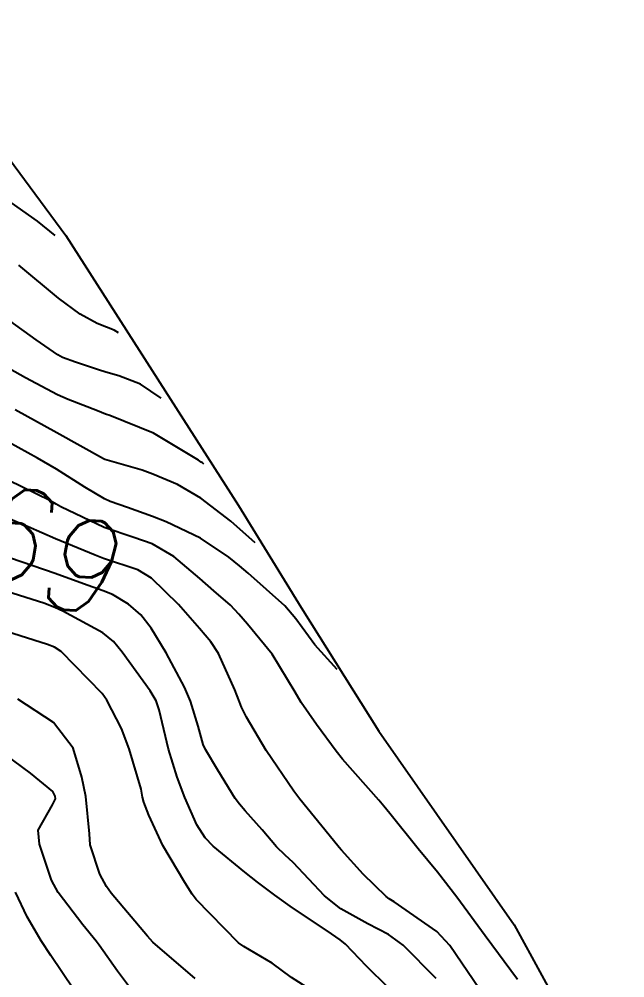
# Model space of a CAD drawing. Header units: metres. Extents: x 292545 to 299085, y 7450245 to 7463078.
# Drawn here: x 296776.93 to 296802.05, y 7454496.75 to 7454536.51 of the extents above; entities that cross this region are included whole.
import ezdxf
from ezdxf.enums import TextEntityAlignment as Align

# ---------------------------------------------------------------- set-up
doc = ezdxf.new("R2010")
doc.units = ezdxf.units.M
for name, color, linetype in [('Area', 45, 'Continuous'), ('Cotas', 45, 'Continuous'), ('Curvas de Nivel 1m', 11, 'Continuous'), ('Curvas de Nivel 5m', 15, 'Continuous')]:
    doc.layers.add(name, color=color, linetype=linetype)
doc.styles.add('Style-STANDARD', font='STANDARD.shx')

msp = doc.modelspace()

# ---------------------------------------------------------------- linework, layer by layer
at = {"layer": 'Area'}
msp.add_polyline3d([(296772.225, 7454536.508, 709.508), (296778.861, 7454527.541, 695.158), (296786.019, 7454516.335, 697.419), (296788.627, 7454512.106, 702.129), (296791.848, 7454506.976, 697.549), (296797.457, 7454498.947, 696.409), (296802.045, 7454490.551, 689.499)], dxfattribs=at)
at = {"layer": 'Curvas de Nivel 1m', "flags": 128}
for points, elevation in [([(296778.423, 7454527.54), (296777.684, 7454528.134), (296776.609, 7454528.893)], 697), ([(296781.043, 7454523.5), (296780.866, 7454523.617), (296780.548, 7454523.739), (296780.166, 7454523.882), (296779.463, 7454524.276), (296778.563, 7454524.94), (296776.91, 7454526.307)], 696), ([(296784.593, 7454518.06), (296784.539, 7454518.103), (296784.482, 7454518.143), (296784.363, 7454518.221), (296782.499, 7454519.339), (296780.695, 7454520.073), (296780.511, 7454520.133), (296780.183, 7454520.265), (296778.968, 7454520.734), (296778.519, 7454520.926), (296777.197, 7454521.633), (296776.53, 7454522.012)], 694), ([(296786.713, 7454514.79), (296785.708, 7454515.689), (296784.467, 7454516.649), (296783.495, 7454517.207), (296782.477, 7454517.645), (296782.033, 7454517.801), (296780.483, 7454518.247), (296780.428, 7454518.271), (296778.499, 7454519.347), (296776.767, 7454520.307)], 693), ([(296790.123, 7454509.54), (296789.195, 7454510.558), (296788.408, 7454511.64), (296787.946, 7454512.175), (296786.426, 7454513.533), (296786.072, 7454513.838), (296785.631, 7454514.202), (296784.444, 7454514.988), (296783.026, 7454515.662), (296782.458, 7454515.886), (296781.418, 7454516.256), (296780.704, 7454516.505), (296780.466, 7454516.618), (296779.651, 7454517.099), (296778.478, 7454517.841), (296777.695, 7454518.298), (296776.493, 7454518.964)], 692), ([(296797.601, 7454496.688), (296796.249, 7454498.49), (296795.08, 7454500.092), (296794.283, 7454501.138), (296793.477, 7454502.108), (296792.307, 7454503.567), (296792.058, 7454503.872), (296791.841, 7454504.127), (296790.338, 7454505.825), (296790.077, 7454506.153), (296789.262, 7454507.253), (296788.625, 7454508.167), (296788.369, 7454508.606), (296787.424, 7454510.18), (296786.405, 7454511.421), (296786.045, 7454511.831), (296785.687, 7454512.201), (296785.004, 7454512.796), (296784.424, 7454513.317), (296783.341, 7454514.231), (296782.441, 7454514.75), (296781.679, 7454515.017), (296780.45, 7454515.427), (296778.664, 7454516.288), (296778.464, 7454516.4), (296778.223, 7454516.534), (296776.474, 7454517.39)], 691), ([(296794.229, 7454496.729), (296792.86, 7454498.114), (296792.249, 7454498.551), (296791.391, 7454498.998), (296790.265, 7454499.617), (296789.593, 7454500.157), (296788.287, 7454501.536), (296787.958, 7454501.843), (296787.603, 7454502.18), (296787.002, 7454502.892), (296786.308, 7454503.674), (296786.066, 7454503.949), (296785.89, 7454504.196), (296785.172, 7454505.366), (296784.663, 7454506.215), (296784.563, 7454506.435), (296784.353, 7454507.186), (296784.038, 7454508.223), (296783.787, 7454508.81), (296783.031, 7454510.234), (296782.403, 7454511.25), (296781.972, 7454511.81), (296781.466, 7454512.254), (296780.799, 7454512.647), (296780.418, 7454512.808), (296779.604, 7454513.095), (296778.425, 7454513.522), (296776.577, 7454514.163)], 689), ([(296792.225, 7454496.352), (296791.332, 7454497.231), (296790.469, 7454498.147), (296790.246, 7454498.332), (296789.707, 7454498.699), (296788.265, 7454499.649), (296787.527, 7454500.181), (296786.808, 7454500.722), (296786.282, 7454501.134), (296784.979, 7454502.213), (296784.64, 7454502.558), (296784.302, 7454503.098), (296783.797, 7454504.225), (296783.483, 7454505.071), (296783.121, 7454506.232), (296782.731, 7454507.864), (296782.613, 7454508.237), (296782.369, 7454508.66), (296781.203, 7454510.258), (296780.84, 7454510.706), (296780.401, 7454511.058), (296778.735, 7454511.961), (296778.411, 7454512.117), (296777.948, 7454512.295), (296776.417, 7454512.768)], 688), ([(296789.182, 7454496.16), (296788.229, 7454496.773), (296787.415, 7454497.362), (296786.241, 7454498.048), (296786.023, 7454498.202), (296784.27, 7454500.002), (296784.11, 7454500.222), (296783.802, 7454500.7), (296782.886, 7454502.234), (296782.306, 7454503.502), (296782.098, 7454504.031), (296782.049, 7454504.244), (296781.986, 7454504.577), (296781.485, 7454506.253), (296781.18, 7454507.086), (296780.568, 7454508.267), (296780.367, 7454508.538), (296778.67, 7454510.287), (296778.395, 7454510.47), (296778.108, 7454510.581), (296776.401, 7454511.11)], 687), ([(296784.228, 7454496.726), (296782.477, 7454498.238), (296782.246, 7454498.478), (296780.745, 7454500.263), (296780.548, 7454500.539), (296780.281, 7454501.049), (296779.873, 7454502.274), (296779.844, 7454502.731), (296779.695, 7454504.276), (296779.53, 7454505.072), (296779.163, 7454506.282), (296778.353, 7454507.347), (296776.87, 7454508.305)], 686), ([(296779.18, 7454496.28), (296778.237, 7454497.678), (296777.848, 7454498.294), (296777.269, 7454499.289), (296776.776, 7454500.305)], 684)]:
    msp.add_lwpolyline(points, dxfattribs=dict(at, elevation=elevation))
at = {"layer": 'Curvas de Nivel 5m', "flags": 128}
for points, elevation in [([(296782.813, 7454520.79), (296781.961, 7454521.372), (296781.067, 7454521.716), (296780.529, 7454521.863), (296780.225, 7454521.96), (296779.268, 7454522.279), (296778.727, 7454522.479), (296778.536, 7454522.583), (296777.635, 7454523.206), (296776.55, 7454524.002)], 695), ([(296796.023, 7454496.284), (296794.786, 7454498.095), (296794.251, 7454498.671), (296792.486, 7454499.902), (296792.272, 7454500.03), (296792.147, 7454500.122), (296791.202, 7454501.056), (296790.292, 7454502.051), (296790.206, 7454502.151), (296789.79, 7454502.663), (296788.565, 7454504.167), (296788.318, 7454504.493), (296787.168, 7454506.182), (296786.357, 7454507.557), (296786.149, 7454507.982), (296786.07, 7454508.194), (296785.872, 7454508.696), (296785.196, 7454510.208), (296784.876, 7454510.691), (296784.403, 7454511.242), (296783.537, 7454512.229), (296782.424, 7454513.329), (296781.854, 7454513.675), (296780.432, 7454514.149), (296780.082, 7454514.274), (296778.443, 7454514.955), (296777.299, 7454515.453), (296776.455, 7454515.81)], 690), ([(296781.585, 7454496.25), (296781.004, 7454497.031), (296780.241, 7454498.111), (296780.123, 7454498.271), (296779.576, 7454498.954), (296778.541, 7454500.287), (296778.278, 7454500.802), (296777.775, 7454502.295), (296777.725, 7454502.873), (296778.317, 7454503.928), (296778.435, 7454504.175), (296778.427, 7454504.289), (296778.325, 7454504.476), (296777.394, 7454505.237), (296776.34, 7454506.027)], 685)]:
    msp.add_lwpolyline(points, dxfattribs=dict(at, elevation=elevation))

# ---------------------------------------------------------------- texts
at = {"layer": 'Cotas', "style": 'Style-STANDARD'}
msp.add_text('690', height=4, rotation=154.5337, dxfattribs=at).set_placement((296776.809, 7454515.159, 690), align=Align.MIDDLE_CENTER)

doc.saveas('drawing.dxf')
